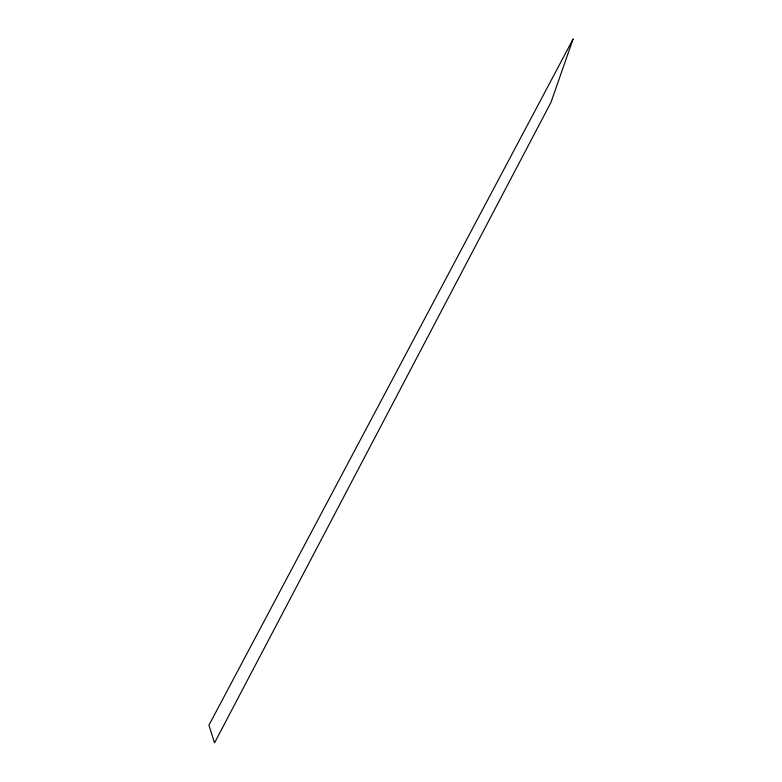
<?xml version="1.0" encoding="UTF-8"?>
<svg xmlns="http://www.w3.org/2000/svg" width="782" height="782" viewBox="0 0 782 782"><rect width="100%" height="100%" fill="white"/><g stroke="black" fill="none" stroke-linecap="round" stroke-linejoin="round"><path stroke-width="1.17" d="M573.059 39.1L550.978 102.374L214.512 742.9L208.941 725.168L573.059 39.1"/></g></svg>
